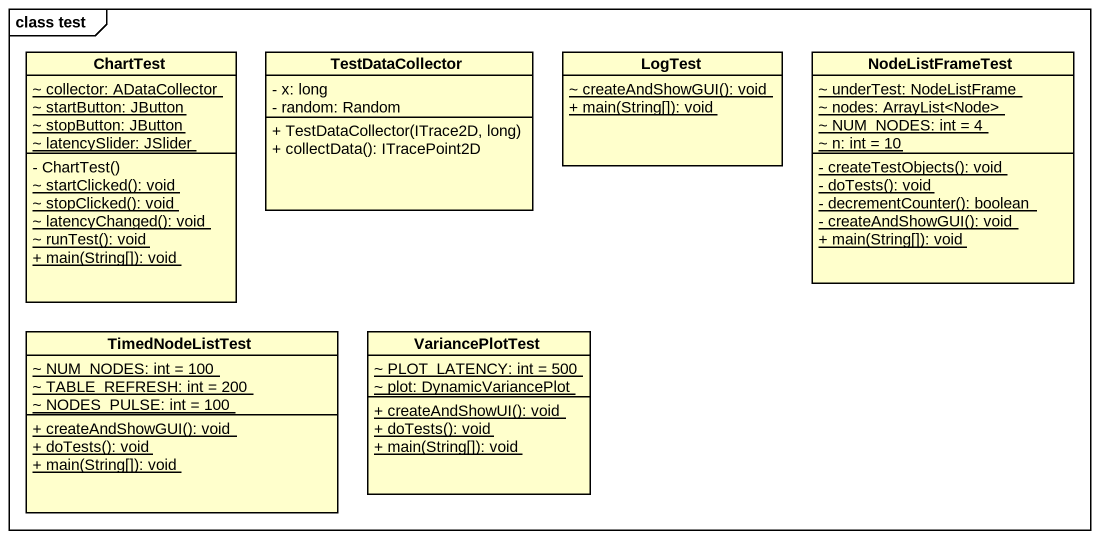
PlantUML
@startuml
mainframe class test
hide circle
hide empty members
skinparam classAttributeIconSize 0
class ChartTest {
  {static} ~ collector: ADataCollector
  {static} ~ startButton: JButton
  {static} ~ stopButton: JButton
  {static} ~ latencySlider: JSlider
  - ChartTest()
  {static} ~ startClicked(): void
  {static} ~ stopClicked(): void
  {static} ~ latencyChanged(): void
  {static} ~ runTest(): void
  {static} + main(String[]): void
}
class TestDataCollector {
  - x: long
  - random: Random
  + TestDataCollector(ITrace2D, long)
  + collectData(): ITracePoint2D
}
class LogTest {
  {static} ~ createAndShowGUI(): void
  {static} + main(String[]): void
}
class NodeListFrameTest {
  {static} ~ underTest: NodeListFrame
  {static} ~ nodes: ArrayList<Node>
  {static} ~ NUM_NODES: int = 4
  {static} ~ n: int = 10
  {static} - createTestObjects(): void
  {static} - doTests(): void
  {static} - decrementCounter(): boolean
  {static} - createAndShowGUI(): void
  {static} + main(String[]): void
}
class TimedNodeListTest {
  {static} ~ NUM_NODES: int = 100
  {static} ~ TABLE_REFRESH: int = 200
  {static} ~ NODES_PULSE: int = 100
  {static} + createAndShowGUI(): void
  {static} + doTests(): void
  {static} + main(String[]): void
}
class VariancePlotTest {
  {static} ~ PLOT_LATENCY: int = 500
  {static} ~ plot: DynamicVariancePlot
  {static} + createAndShowUI(): void
  {static} + doTests(): void
  {static} + main(String[]): void
}
@enduml
